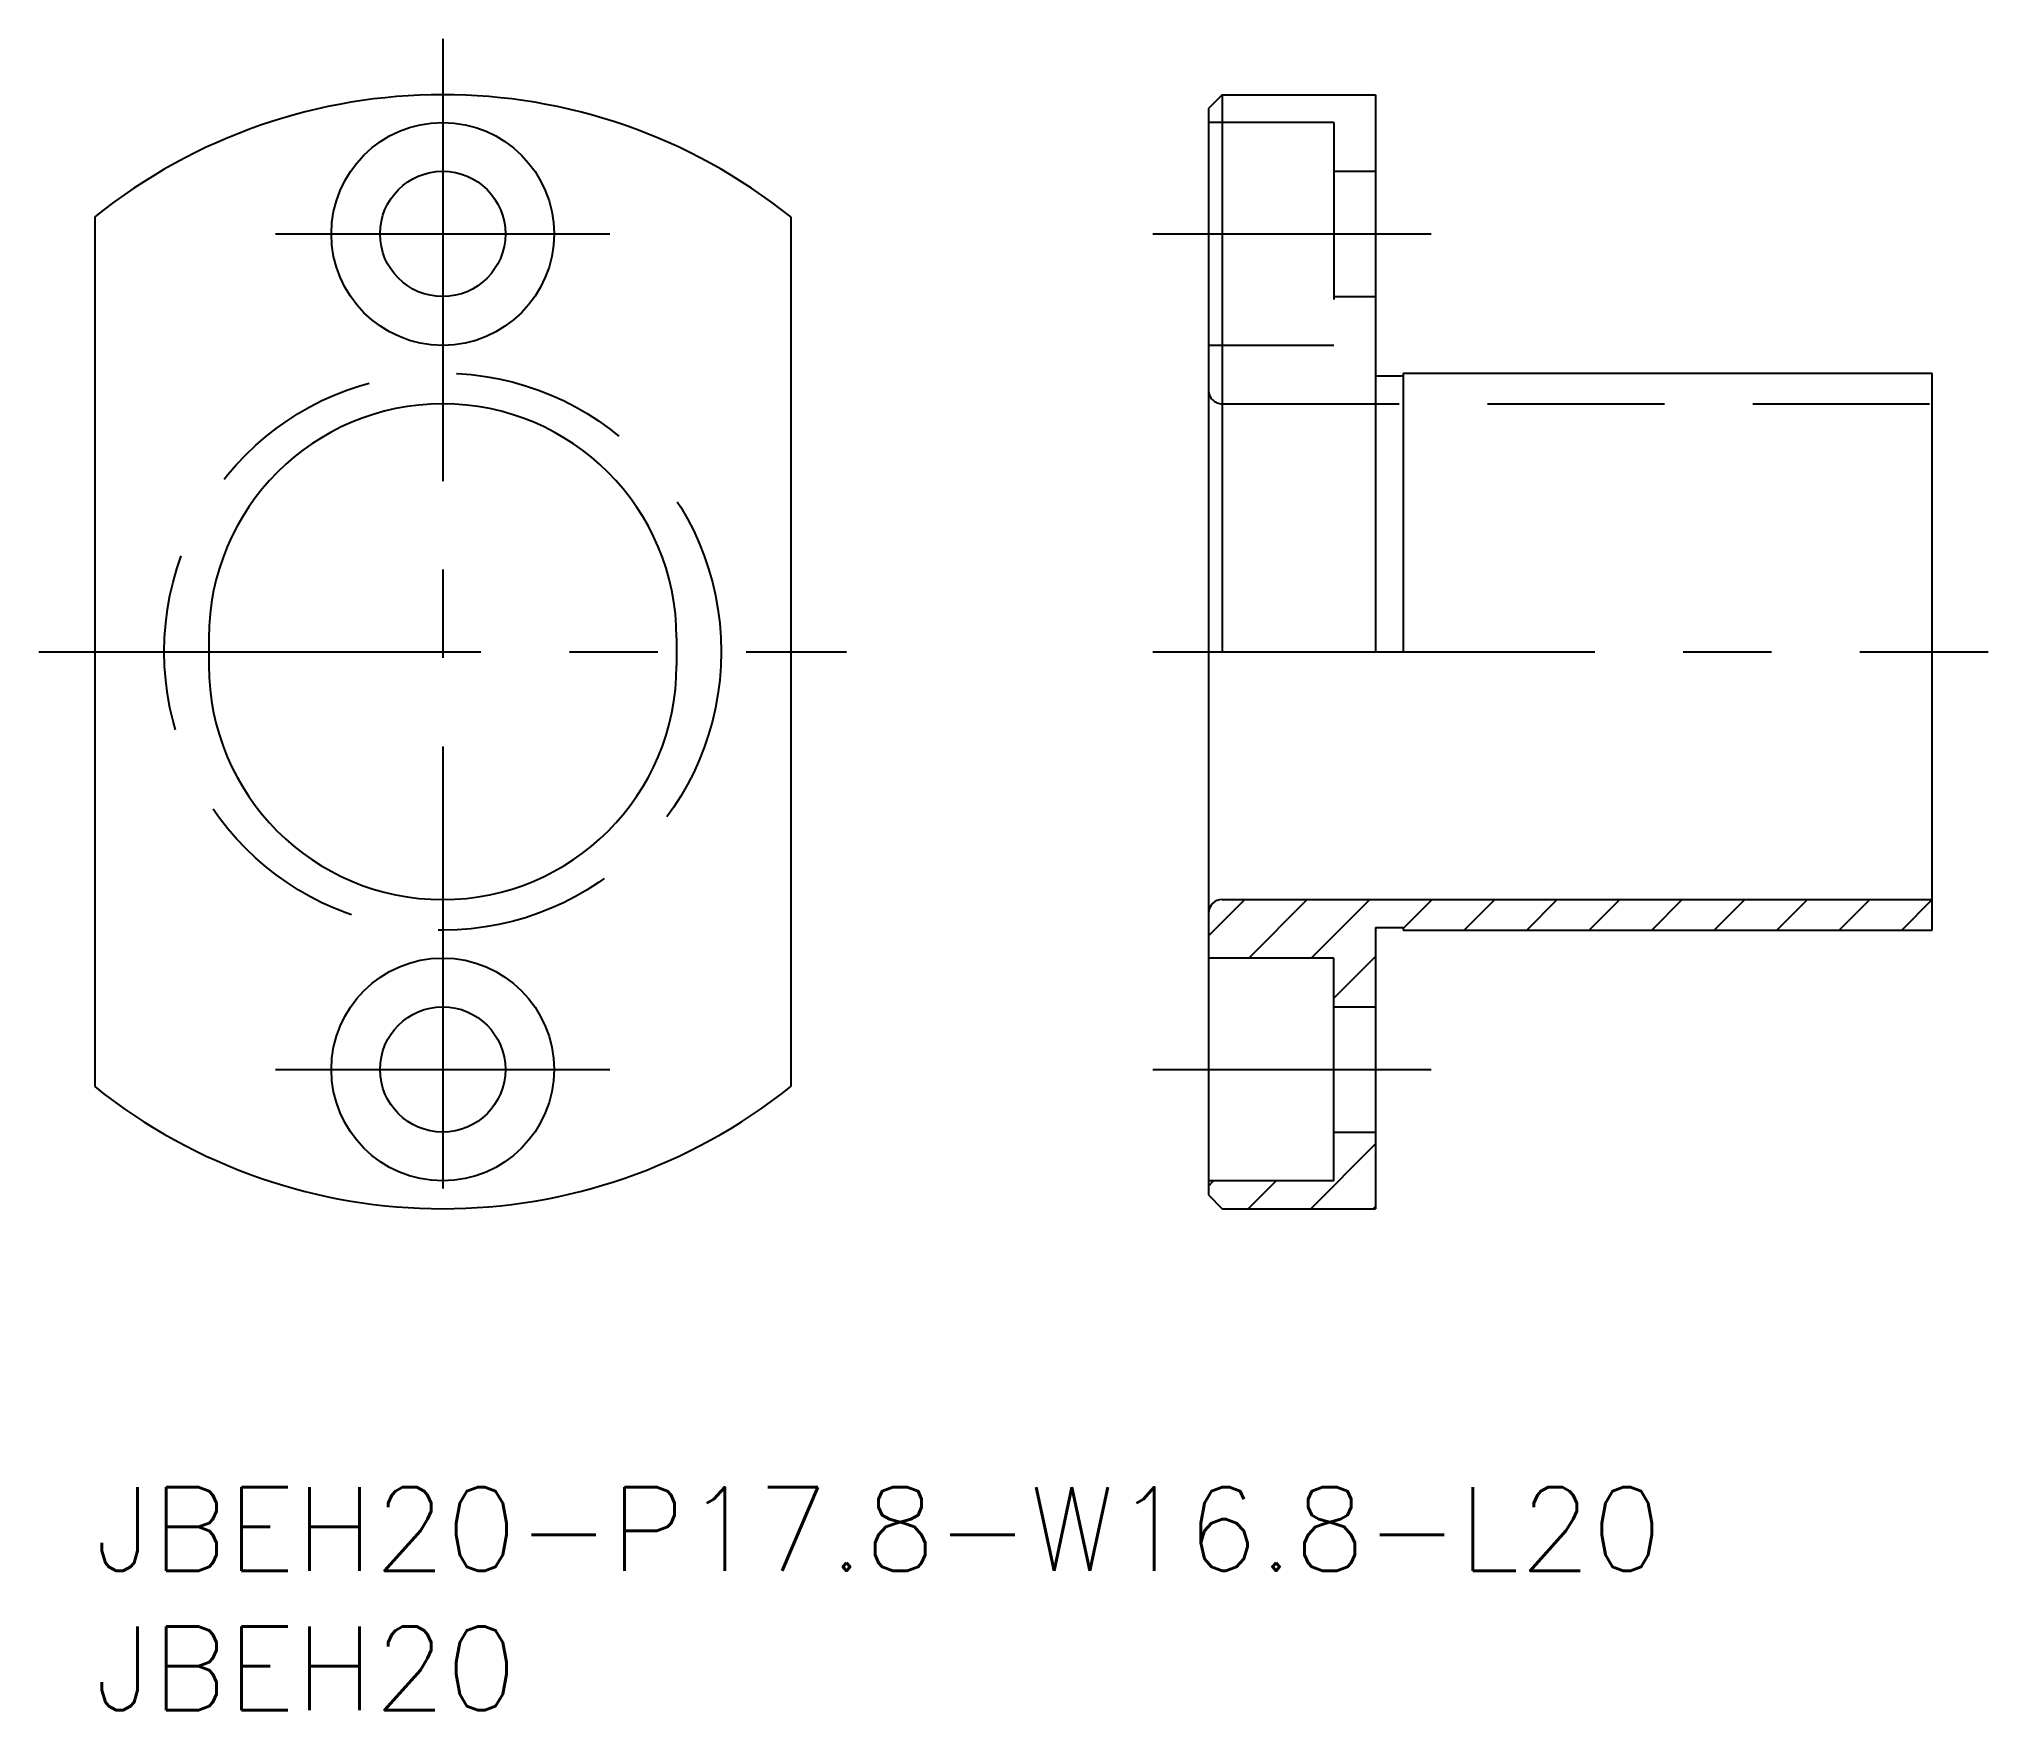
# Model space of a CAD drawing. Extents: x -2 to 68, y -8 to 52.
import ezdxf

# ---------------------------------------------------------------- set-up
doc = ezdxf.new("R2010")
doc.units = 0
doc.header["$LTSCALE"] = 0.5
doc.linetypes.add('CENTER', pattern=[50.8, 31.75, -6.35, 6.35, -6.35])
doc.linetypes.add('DASHED', pattern=[19.05, 12.7, -6.35])
doc.layers.get('0').update_dxf_attribs({"linetype": 'CONTINUOUS'})
for name, color, linetype in [('MSM_CENTER', 1, 'CENTER'), ('MSM_CONTINUOUS', 7, 'CONTINUOUS'), ('MSM_DASHED', 4, 'DASHED'), ('MSM_NARROW', 5, 'CONTINUOUS'), ('MSM_PART_NUMBER', 7, 'CONTINUOUS')]:
    doc.layers.add(name, color=color, linetype=linetype)
doc.styles.get("Standard").update_dxf_attribs({"font": 'txt.shx', "height": 3, "bigfont": 'bigfont.shx'})

# ---------------------------------------------------------------- blocks, each defined once
blk = doc.blocks.new('*U2')
at = {"layer": 'MSM_PART_NUMBER'}
blk.add_text('JBEH20-P17.8-W16.8-L20', height=3, dxfattribs=at).set_placement((0, -3))
blk = doc.blocks.new('*U3')
at = {"layer": 'MSM_PART_NUMBER'}
blk.add_text('JBEH20', height=3, dxfattribs=at).set_placement((0, -8))
blk = doc.blocks.new('*X5')
at = {"color": 0}
for p, q in [((40, 19.794), (41.306, 21.1)), ((41.451, 19), (43.551, 21.1)), ((43.696, 19), (45.796, 21.1)), ((47, 20.059), (48.041, 21.1)), ((49.186, 20), (50.286, 21.1)), ((51.431, 20), (52.531, 21.1)), ((53.676, 20), (54.776, 21.1)), ((55.921, 20), (57.021, 21.1)), ((58.166, 20), (59.266, 21.1)), ((60.411, 20), (61.511, 21.1)), ((62.656, 20), (63.756, 21.1)), ((64.901, 20), (66, 21.099)), ((44.5, 17.559), (46, 19.059)), ((43.676, 10), (46, 12.324)), ((40, 10.814), (40.186, 11)), ((41.431, 10), (42.431, 11)), ((45.921, 10), (46, 10.079))]:
    blk.add_line(p, q, dxfattribs=at)

msp = doc.modelspace()

# ---------------------------------------------------------------- linework, layer by layer
at = {"layer": 'MSM_CENTER'}
for p, q in [((12.5, 52), (12.5, 8)), ((6.5, 45), (18.5, 45)), ((38, 45), (48, 45)), ((-2, 30), (27, 30)), ((38, 30), (68, 30)), ((6.5, 15), (18.5, 15)), ((38, 15), (48, 15))]:
    msp.add_line(p, q, dxfattribs=at)
at = {"layer": 'MSM_CONTINUOUS'}
for p, q in [((40.5, 50), (40, 49.5)), ((40.5, 50), (46, 50)), ((40.5, 50), (40.5, 30)), ((46, 50), (46, 30)), ((40, 49.5), (40, 10.5)), ((0, 45.612), (0, 14.388)), ((25, 45.612), (25, 14.388)), ((46, 39.9), (47, 39.9)), ((47, 40), (66, 40)), ((47, 40), (47, 30)), ((66, 20), (66, 40)), ((4.1, 30.5), (4.1, 29.5)), ((20.9, 30.5), (20.9, 29.5)), ((40.5, 21.1), (66, 21.1)), ((46, 20.1), (46, 10)), ((46, 20.1), (47, 20.1)), ((47, 20.1), (47, 20)), ((47, 20), (66, 20)), ((44.5, 19), (40, 19)), ((44.5, 11), (44.5, 19)), ((44.5, 17.25), (46, 17.25)), ((44.5, 12.75), (46, 12.75)), ((44.5, 11), (40, 11)), ((40, 10.5), (40.5, 10)), ((40.5, 10), (46, 10))]:
    msp.add_line(p, q, dxfattribs=at)
for centre, radius in [((12.5, 45), 4), ((12.5, 45), 2.25), ((12.5, 15), 4), ((12.5, 15), 2.25)]:
    msp.add_circle(centre, radius, dxfattribs=at)
for centre, radius, start, end in [((12.5, 30), 20, 51.31781, 128.68219), ((12.5, 30.5), 8.4, 0, 180), ((12.5, 29.5), 8.4, 180, 0), ((40.5, 20.6), 0.5, 90, 180), ((12.5, 30), 20, 231.31781, 308.68219)]:
    msp.add_arc(centre, radius, start, end, dxfattribs=at)
at = {"layer": 'MSM_DASHED'}
for p, q in [((44.5, 49), (40, 49)), ((44.5, 49), (44.5, 41)), ((44.5, 47.25), (46, 47.25)), ((44.5, 42.75), (46, 42.75)), ((44.5, 41), (40, 41)), ((40.5, 38.9), (66, 38.9))]:
    msp.add_line(p, q, dxfattribs=at)
msp.add_circle((12.5, 30), 10, dxfattribs=at)
msp.add_arc((40.5, 39.4), 0.5, 180, 270, dxfattribs=at)

# ---------------------------------------------------------------- block references
at = {"layer": 'MSM_CONTINUOUS'}
for name in ['*U2', '*U3']:
    msp.add_blockref(name, (0, 0), dxfattribs=at)
at = {"layer": 'MSM_NARROW', "linetype": 'CONTINUOUS'}
msp.add_blockref('*X5', (0, 0), dxfattribs=at)

doc.saveas('drawing.dxf')
